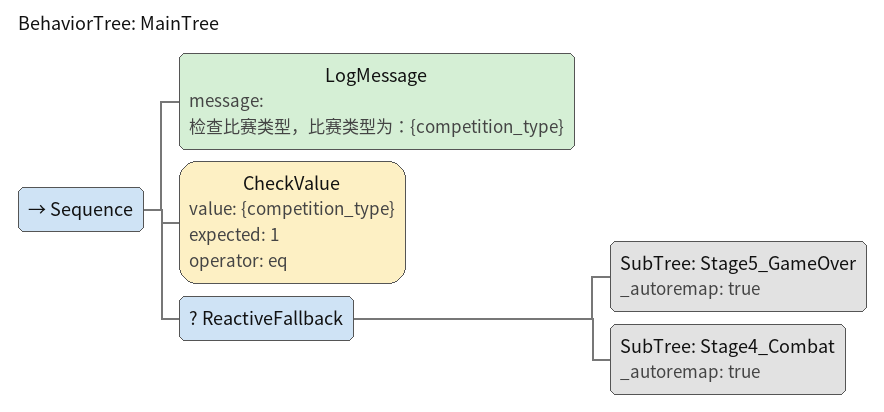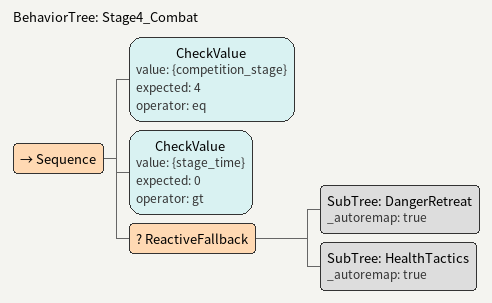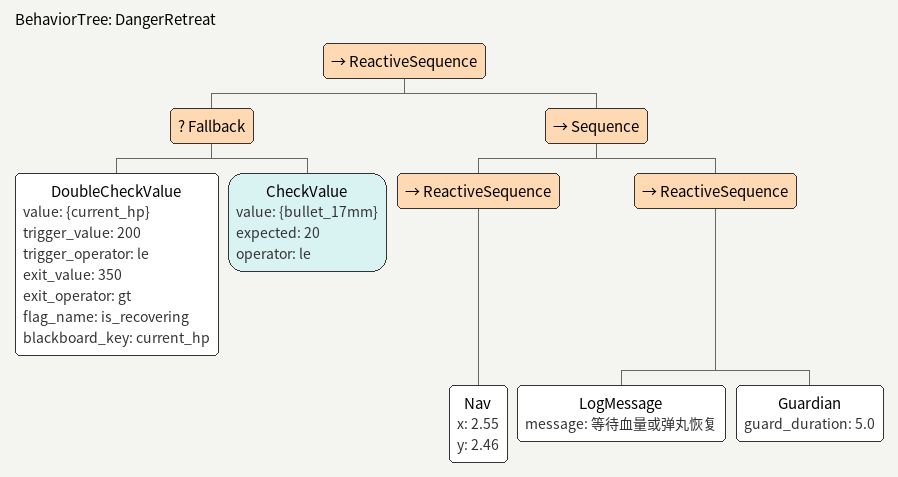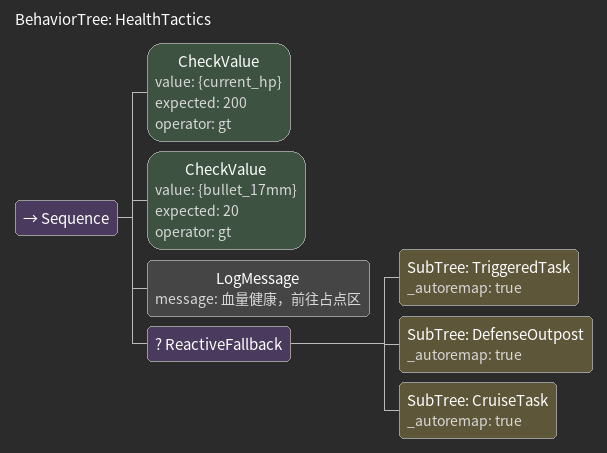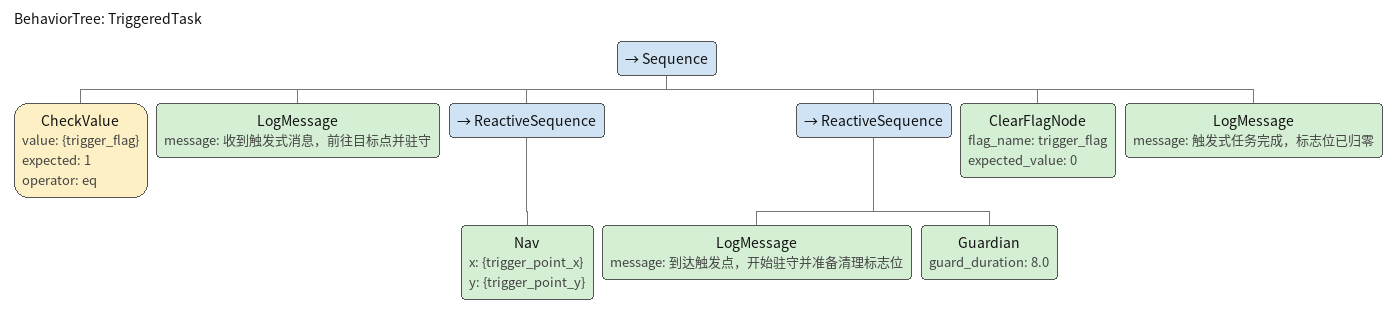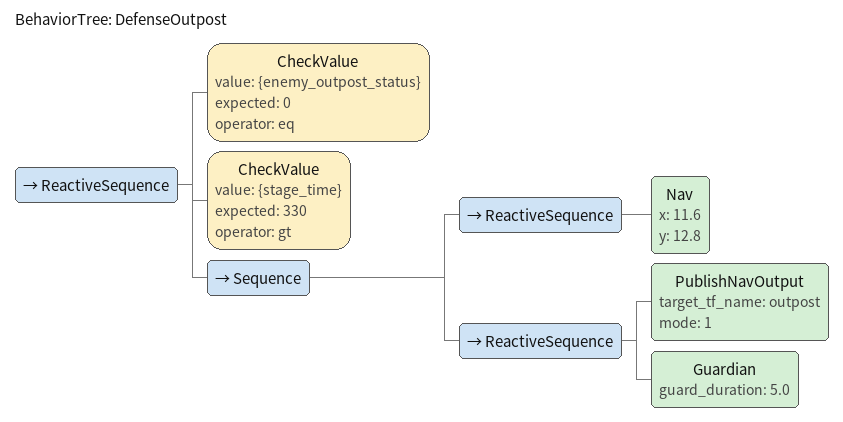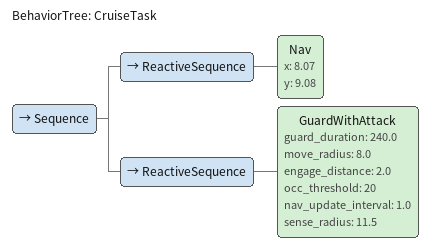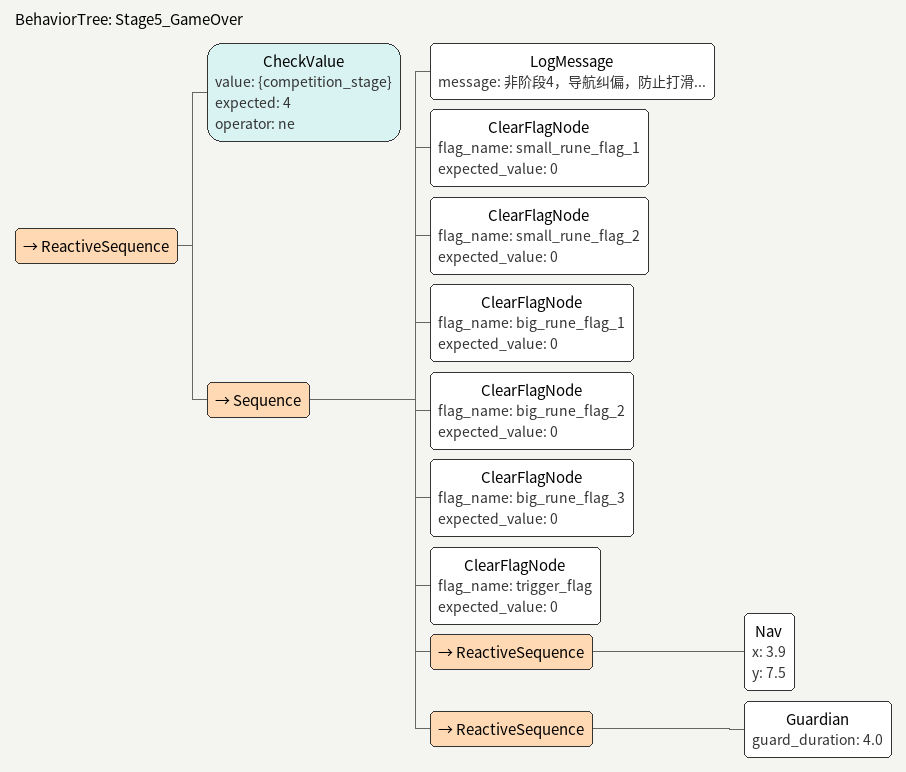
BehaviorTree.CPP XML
<?xml version="1.0" encoding="UTF-8"?>
<root BTCPP_format="4" main_tree_to_execute="MainTree">
    <!-- 主行为树 -->
    <BehaviorTree ID="MainTree">
        <Sequence>
            <LogMessage message="检查比赛类型，比赛类型为：{competition_type}"/>
            <CheckValue value="{competition_type}" expected="1" operator="eq"/>
            <ReactiveFallback>
                <!-- 阶段五：比赛结束退出 -->
                <SubTree ID="Stage5_GameOver" _autoremap="true"/>

                <!-- 阶段四：比赛进行中的战斗逻辑 -->
                <SubTree ID="Stage4_Combat" _autoremap="true"/>
            </ReactiveFallback>
        </Sequence>
    </BehaviorTree>

    <BehaviorTree ID="Stage4_Combat">
        <Sequence>
            <CheckValue value="{competition_stage}" expected="4" operator="eq"/>
            <CheckValue value="{stage_time}" expected="0" operator="gt"/>
            <ReactiveFallback>
                <!-- 优先级1（最高）：生存撤退（低血量/低弹丸） -->
                <!-- 此处通过检查黑板 "is_recovering" 标志来解决血量 > 200 就立刻退出加血逻辑的问题 -->
                <SubTree ID="DangerRetreat" _autoremap="true"/>

                <!-- 优先级2：高血量/充足弹丸战术分配 -->
                <SubTree ID="HealthTactics" _autoremap="true"/>
            </ReactiveFallback>
        </Sequence>
    </BehaviorTree>

    <BehaviorTree ID="DangerRetreat">
        <ReactiveSequence>
            <Fallback>
                <DoubleCheckValue value="{current_hp}" trigger_value="200" trigger_operator="le" exit_value="350" exit_operator="gt" flag_name="is_recovering" blackboard_key="current_hp" />
                <CheckValue value="{bullet_17mm}" expected="20" operator="le"/>
            </Fallback>
            <!-- 如果上方通过，证明当前正处于危险急救或者仍在恢复阶段 -->
            <Sequence>
                <ReactiveSequence>
                    <Nav x="2.55" y="2.46" />
                </ReactiveSequence>
                <ReactiveSequence>
                    <LogMessage message="等待血量或弹丸恢复"/>
                    <Guardian guard_duration="5.0"/>
                </ReactiveSequence>
            </Sequence>
        </ReactiveSequence>
    </BehaviorTree>

    <BehaviorTree ID="HealthTactics">
        <Sequence>
            <CheckValue value="{current_hp}" expected="200" operator="gt"/>
            <CheckValue value="{bullet_17mm}" expected="20" operator="gt"/>
            <LogMessage message="血量健康，前往占点区"/>

            <!-- 核心：利用 ReactiveFallback 排布日常/突发任务优先级 -->
            <!-- 从上到下优先级依次降低 -->
            <ReactiveFallback>
                <!-- P1: 触发式信号 -->
                <SubTree ID="TriggeredTask" _autoremap="true"/>

                <!-- P2: 推前哨站（前哨站存活） -->
                <SubTree ID="DefenseOutpost" _autoremap="true"/>

                <!-- P3: 主动巡航（前哨站摧毁后） -->
                <SubTree ID="CruiseTask" _autoremap="true"/>
            </ReactiveFallback>
        </Sequence>
    </BehaviorTree>

    <BehaviorTree ID="TriggeredTask">
        <Sequence>
            <CheckValue value="{trigger_flag}" expected="1" operator="eq"/>
            <LogMessage message="收到触发式消息，前往目标点并驻守"/>
            <ReactiveSequence>
                <Nav x="{trigger_point_x}" y="{trigger_point_y}" />
            </ReactiveSequence>
            <ReactiveSequence>
                <LogMessage message="到达触发点，开始驻守并准备清理标志位"/>
                <Guardian guard_duration="8.0"/>
            </ReactiveSequence>
            <ClearFlagNode flag_name="trigger_flag" expected_value="0"/>
            <LogMessage message="触发式任务完成，标志位已归零"/>
        </Sequence>
    </BehaviorTree>

    <BehaviorTree ID="DefenseOutpost">
        <ReactiveSequence>
            <CheckValue value="{enemy_outpost_status}" expected="0" operator="eq"/>
            <CheckValue value="{stage_time}" expected="330" operator="gt"/>
            <Sequence>
                <ReactiveSequence>
                    <Nav x="11.6" y="12.8" />
                </ReactiveSequence>
                <ReactiveSequence>
                    <PublishNavOutput target_tf_name="outpost" mode="1"/>
                    <Guardian guard_duration="5.0"/>
                </ReactiveSequence>
            </Sequence>
        </ReactiveSequence>
    </BehaviorTree>

    <BehaviorTree ID="CruiseTask">
        <Sequence>
            <ReactiveSequence>
                <Nav x="8.07" y="9.08" />
            </ReactiveSequence>
            <ReactiveSequence>
                <GuardWithAttack guard_duration="240.0" move_radius="8.0" engage_distance="2.0" occ_threshold="20" nav_update_interval="1.0" sense_radius="11.5"/>
            </ReactiveSequence>
        </Sequence>
    </BehaviorTree>

    <BehaviorTree ID="Stage5_GameOver">
        <ReactiveSequence>
            <CheckValue value="{competition_stage}" expected="4" operator="ne"/>
            <!-- 安全打断回家 -->
            <Sequence>
                <LogMessage message="非阶段4，导航纠偏，防止打滑..."/>
                <ClearFlagNode flag_name="small_rune_flag_1" expected_value="0"/>
                <ClearFlagNode flag_name="small_rune_flag_2" expected_value="0"/>
                <ClearFlagNode flag_name="big_rune_flag_1" expected_value="0"/>
                <ClearFlagNode flag_name="big_rune_flag_2" expected_value="0"/>
                <ClearFlagNode flag_name="big_rune_flag_3" expected_value="0"/>
                <ClearFlagNode flag_name="trigger_flag" expected_value="0"/>
                <ReactiveSequence>
                    <Nav x="3.9" y="7.5" />
                </ReactiveSequence>
                <ReactiveSequence>
                    <Guardian guard_duration="4.0"/>
                </ReactiveSequence>
            </Sequence>
        </ReactiveSequence>
    </BehaviorTree>

</root>
